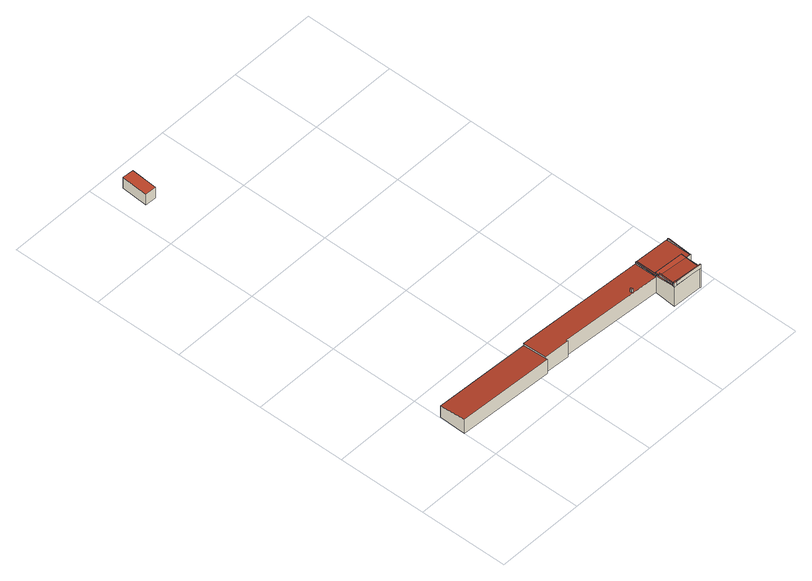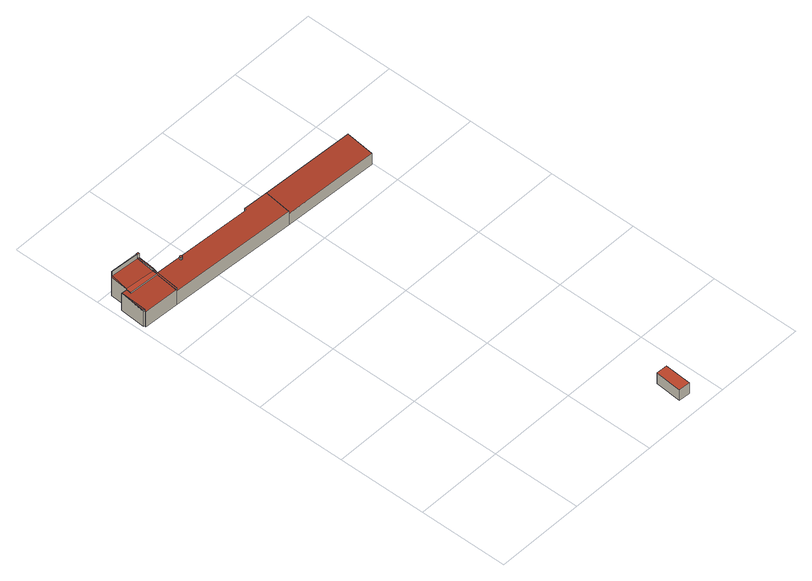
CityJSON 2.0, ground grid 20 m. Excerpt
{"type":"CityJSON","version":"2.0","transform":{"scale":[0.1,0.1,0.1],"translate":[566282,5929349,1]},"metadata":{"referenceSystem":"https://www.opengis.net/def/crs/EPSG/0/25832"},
"CityObjects":{
"building1":{"type":"Building","attributes":{"Grundfläche 2D":"368.867882","Grundhöhe NN":"1.989"},"children":["building1-1","building1-2","building1-3","building1-4","building1-5","building1-6"],"geometry":[{"type":"Solid","lod":"3","boundaries":[[[[0,1,2,3,4,5,6,7,8,9,10,11,12,13,14,15,16,17]],[[18,19,20,21,22,23,24,25]],[[26,27,28]],[[29,30,31,32,33,26]],[[27,26,33,34,35,36,37,36,38,39]],[[40,41,42,35,34,33,43]],[[34,35,34,33]],[[44,36,35]],[[45,46,47,48,49]],[[10,9,50,51]],[[52,12,11,10,51,53]],[[13,12,52,54]],[[14,13,54,55]],[[14,55,56,19,15]],[[15,19,18,16]],[[16,18,25,17]],[[0,17,25,24,1]],[[24,57,1]],[[19,56,58,49,20]],[[20,49,48,21]],[[21,48,59,60,22]],[[23,22,60,61]],[[24,23,61,57]],[[45,49,58,62]],[[46,45,62,63]],[[47,46,63,64]],[[48,47,64,59]],[[7,30,29,26,28,65,50,9,8]],[[30,7,6,31]],[[33,32,31,6,5,4]],[[33,4,3,43]],[[40,43,3,2,66]],[[1,67,41,40,66,2]],[[35,42,41,67,1,57,68,44]],[[36,44,68,69,38]],[[39,38,69,70]],[[28,27,71,65]],[[27,39,70,71]],[[61,60,59,64,63,62,58,56,55,54,52,53,51,50,65,71,70,69,68,57]]]],"semantics":{"surfaces":[{"type":"RoofSurface"},{"type":"WallSurface"},{"type":"GroundSurface"}],"values":[[0,0,0,0,0,0,0,0,0,1,1,1,1,1,1,1,1,1,1,1,1,1,1,1,1,1,1,1,1,1,1,1,1,1,1,1,1,1,2]]}}]},
"building1-1":{"type":"BuildingInstallation","parents":["building1"],"geometry":[{"type":"MultiSurface","lod":"3","boundaries":[[[72,73,74,75,11]],[[73,13,74]],[[12,72,11]],[[12,13,73,72]]],"semantics":{"surfaces":[{"type":"RoofSurface"},{"type":"WallSurface"}],"values":[0,1,1,1]}}]},
"building1-2":{"type":"BuildingInstallation","parents":["building1"],"geometry":[{"type":"MultiSurface","lod":"3","boundaries":[[[11,75,74,8,9,10]],[[75,74,8,74,75,11]]],"semantics":{"surfaces":[{"type":"RoofSurface"},{"type":"WallSurface"}],"values":[0,1]}}]},
"building1-3":{"type":"BuildingInstallation","parents":["building1"],"geometry":[{"type":"MultiSurface","lod":"3","boundaries":[[[67,66,76,77,78]],[[1,2,79,76,66,67]],[[79,16,77,76]],[[16,17,78,77]],[[0,1,67,78,17]]],"semantics":{"surfaces":[{"type":"RoofSurface"},{"type":"WallSurface"}],"values":[0,1,1,1,1]}}]},
"building1-4":{"type":"BuildingInstallation","parents":["building1"],"geometry":[{"type":"MultiSurface","lod":"3","boundaries":[[[80,81,82,83,84,85,86,87,88,89,90,91]],[[92,93,89,88]],[[93,94,90,89]],[[94,95,91,90]],[[95,96,80,91]],[[96,97,81,80]],[[82,81,97,98]],[[98,99,83,82]],[[84,83,99,100]],[[100,101,85,84]],[[101,102,86,85]],[[102,103,87,86]],[[103,92,88,87]]],"semantics":{"surfaces":[{"type":"RoofSurface"},{"type":"WallSurface"}],"values":[0,1,1,1,1,1,1,1,1,1,1,1,1]}}]},
"building1-5":{"type":"BuildingInstallation","parents":["building1"],"geometry":[{"type":"MultiSurface","lod":"3","boundaries":[[[104,105,106,107,108,109,110,111,112,113]],[[114,109,108,107,27,115]],[[116,117,110,109,114]],[[111,110,117,118,119,35]],[[35,44,112,111]],[[113,112,44,36]],[[36,37,104,113]],[[106,105,104,37,38,39]],[[39,27,107,106]]],"semantics":{"surfaces":[{"type":"RoofSurface"},{"type":"WallSurface"}],"values":[0,1,1,1,1,1,1,1,1]}}]},
"building1-6":{"type":"BuildingInstallation","parents":["building1"],"geometry":[{"type":"MultiSurface","lod":"3","boundaries":[[[118,117,120,121,122]],[[33,43,121,120]],[[43,34,122,121]],[[34,119,118,122]],[[116,33,120,117]]],"semantics":{"surfaces":[{"type":"RoofSurface"},{"type":"WallSurface"}],"values":[0,1,1,1,1]}}]},
"building2":{"type":"Building","attributes":{"Grundfläche 2D":"15.076277","Grundhöhe NN":"2.030"},"geometry":[{"type":"Solid","lod":"3","boundaries":[[[[123,124,125,126]],[[127,128,126,125]],[[128,129,123,126]],[[129,130,124,123]],[[130,127,125,124]],[[130,129,128,127]]]],"semantics":{"surfaces":[{"type":"RoofSurface"},{"type":"WallSurface"},{"type":"GroundSurface"}],"values":[[0,1,1,1,1,2]]}}]}
},
"vertices":[
[502,62,53],[502,57,53],[504,57,53],[504,51,54],[506,51,54],[506,57,53],[506,62,53],[573,58,53],[572,47,54],[572,46,54],[585,45,54],[585,46,54],[589,103,49],[587,104,49],[587,107,49],[508,111,49],[508,109,49],[505,110,49],[508,109,46],[508,111,45],[219,128,45],[216,70,52],[272,67,52],[272,71,51],[502,57,51],[505,110,46],[572,46,56],[567,7,60],[570,7,60],[572,47,56],[573,58,56],[506,62,56],[506,57,56],[506,51,56],[503,36,58],[499,12,60],[504,8,60],[504,9,60],[564,5,60],[567,4,60],[504,57,56],[502,57,56],[501,51,56],[504,51,56],[499,8,60],[3,139,39],[1,78,47],[216,67,47],[216,70,47],[219,128,39],[572,46,10],[585,45,10],[589,103,10],[585,46,10],[587,104,10],[587,107,10],[508,111,10],[502,57,10],[219,128,10],[216,70,10],[272,67,10],[272,71,10],[3,139,10],[1,78,10],[216,67,10],[570,7,10],[504,57,55],[502,57,55],[499,8,10],[564,5,10],[567,4,10],[567,7,10],
[589,103,54],[587,104,54],[584,47,54],[585,47,54],
[505,57,55],[508,109,51],[505,110,51],[505,57,53],
[443,64,58],[444,63,58],[446,63,58],[447,64,58],[447,65,58],[447,67,58],[446,68,58],[445,68,58],[444,68,58],[443,67,58],[442,66,58],[443,65,58],[444,68,51],[443,67,51],[442,66,51],[443,65,51],[443,64,51],[444,63,51],[446,63,51],[447,64,51],[447,65,51],[447,67,51],[446,68,51],[445,68,51],
[504,9,70],[564,5,70],[567,4,70],[567,7,70],[564,7,70],[504,11,70],[504,12,70],[499,12,70],[499,8,70],[504,8,70],[504,11,60],[564,7,60],[504,12,60],[504,12,62],[502,12,62],[502,12,60],
[506,51,62],[504,51,62],[503,36,62],
[48,961,38],[44,900,38],[69,899,38],[73,959,38],[69,899,10],[73,959,10],[48,961,10],[44,900,10]
]}
